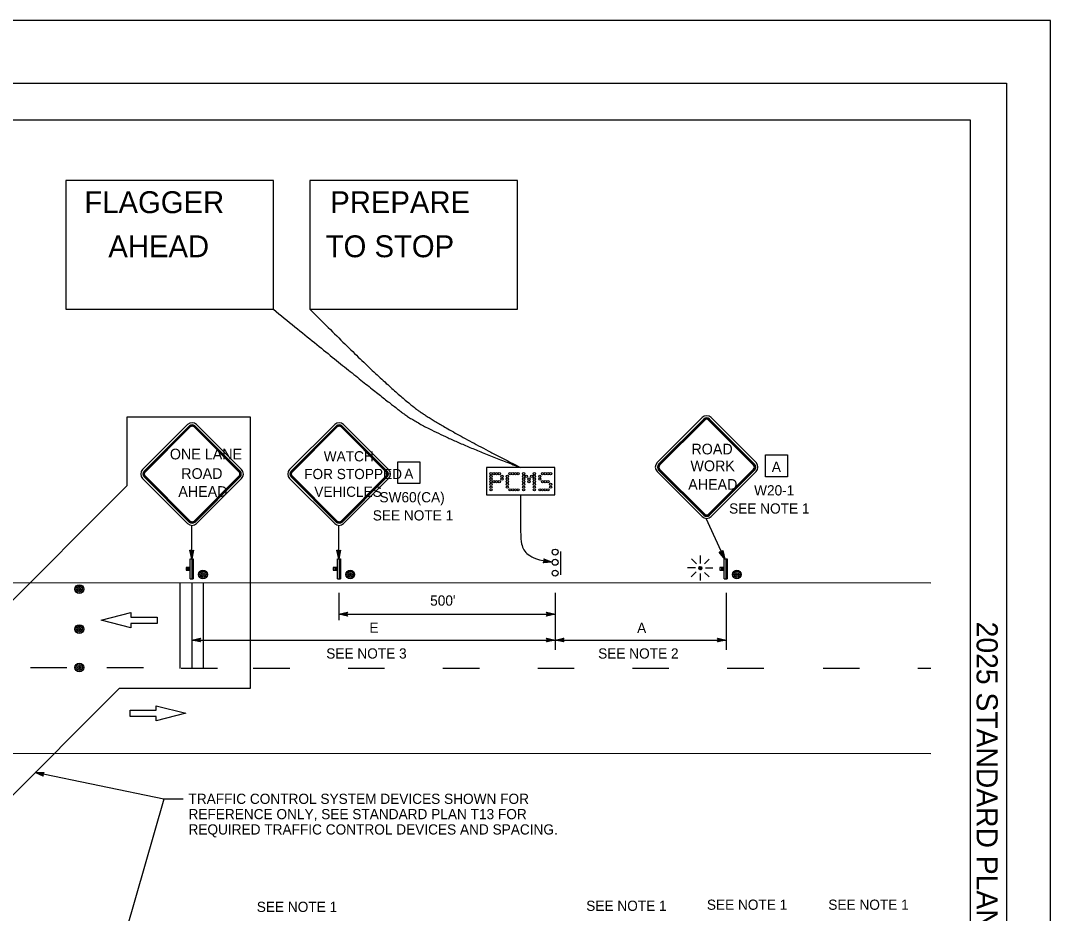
# Model space of a CAD drawing. Extents: x -893 to 867, y -474 to 712.
# Drawn here: x 160 to 867, y 100 to 712 of the extents above; entities that cross this region are included whole.
import ezdxf

# ---------------------------------------------------------------- set-up
doc = ezdxf.new("R2010")
doc.units = 0
for name, color, linetype in [('border_PLOTTING-ELEMENTS', 7, 'Continuous'), ('border_rw_22x34_Cut_Lines', 7, 'Continuous'), ('border_SHEET', 7, 'Continuous'), ('border_WITHIN-BORDER-anno', 7, 'Continuous'), ('pp_PRESENTATION', 7, 'Continuous'), ('rd_ES', 7, 'Continuous'), ('tcd_RUMBLE-STRIP', 7, 'Continuous'), ('tcd_TRAFFIC-STRIPE', 7, 'Continuous'), ('temp_CONSTRUCTION', 7, 'Continuous'), ('temp_CONSTRUCTION-anno', 7, 'Continuous'), ('temp_TRAFFIC-CONES', 7, 'Continuous')]:
    doc.layers.add(name, color=color, linetype=linetype)

msp = doc.modelspace()

# ---------------------------------------------------------------- linework, layer by layer
at = {"layer": 'border_PLOTTING-ELEMENTS'}
for points in [[(-893.46, -474.03), (866.54, -474.03), (866.54, 711.97), (-893.46, 711.97)], [(-863.46, 668.97), (836.54, 668.97), (836.54, -431.03), (-863.46, -431.03)]]:
    msp.add_lwpolyline(points, close=True, dxfattribs=at)
at = {"layer": 'border_rw_22x34_Cut_Lines'}
msp.add_lwpolyline([(-863.46, 668.97), (836.54, 668.97), (836.54, -431.03), (-863.46, -431.03)], close=True, dxfattribs=at)
at = {"layer": 'border_SHEET'}
for p, q in [((-813.46, 643.97), (811.54, 643.97)), ((811.54, 643.97), (811.54, -406.03))]:
    msp.add_line(p, q, dxfattribs=at)
at = {"layer": 'pp_PRESENTATION'}
for p, q in [((215.7, 300.76), (236.02, 305.98)), ((236.02, 305.98), (236.02, 302.88)), ((236.02, 295.54), (215.7, 300.76)), ((236.02, 302.88), (253.95, 302.88)), ((253.95, 298.63), (236.02, 298.63)), ((236.02, 298.63), (236.02, 295.54)), ((253.95, 302.88), (253.95, 300.76)), ((253.95, 300.76), (253.95, 298.63)), ((253.4, 239.07), (253.4, 242.16)), ((253.4, 242.16), (273.72, 236.94)), ((235.46, 236.94), (235.46, 239.07)), ((235.46, 239.07), (253.4, 239.07)), ((235.46, 234.82), (235.46, 236.94)), ((253.39, 234.82), (235.46, 234.82)), ((273.72, 236.94), (253.39, 231.72)), ((253.39, 231.72), (253.39, 234.82))]:
    msp.add_line(p, q, dxfattribs=at)
at = {"layer": 'rd_ES'}
for p, q in [((-753.61, 326.85), (784.53, 326.46)), ((-753.61, 209.85), (784.53, 209.46))]:
    msp.add_line(p, q, dxfattribs=at)
at = {"layer": 'tcd_RUMBLE-STRIP'}
for p, q in [((269.53, 326.7), (269.53, 267.74)), ((277.88, 326.7), (277.88, 267.74)), ((285.44, 326.46), (285.44, 267.5))]:
    msp.add_line(p, q, dxfattribs=at)
at = {"layer": 'tcd_TRAFFIC-STRIPE'}
for points in [[(167.06, 268.35), (192.06, 268.35)], [(219.56, 268.35), (244.56, 268.35)], [(270.42, 267.96), (295.42, 267.96)], [(319.94, 267.96), (344.94, 267.96)], [(384.94, 267.96), (409.94, 267.96)], [(449.94, 267.96), (474.94, 267.96)], [(514.94, 267.96), (539.94, 267.96)], [(579.94, 267.96), (604.94, 267.96)], [(644.94, 267.96), (669.94, 267.96)], [(710.66, 267.96), (735.66, 267.96)], [(775.66, 267.96), (784.53, 267.96)]]:
    msp.add_lwpolyline(points, dxfattribs=at)
at = {"layer": 'temp_CONSTRUCTION'}
for p, q in [((233.53, 393.26), (233.53, 440.13)), ((233.53, 440.13), (317.88, 440.13)), ((317.88, 440.13), (317.88, 253.83)), ((121.37, 281.09), (233.53, 393.26)), ((146.54, 172.43), (227.94, 253.83)), ((317.88, 253.83), (227.94, 253.83))]:
    msp.add_line(p, q, dxfattribs=at)
at = {"layer": 'temp_CONSTRUCTION-anno'}
for p, q in [((643.17, 342.69), (630.49, 370.58)), ((277.72, 342.85), (277.72, 365.83)), ((378.56, 342.85), (378.56, 365.83)), ((530.6, 347.9), (530.6, 331.82)), ((276.73, 342.91), (278.7, 342.91)), ((276.73, 329.13), (276.73, 342.91)), ((277.72, 342.91), (277.72, 329.13)), ((278.7, 342.91), (278.7, 329.13)), ((377.73, 342.91), (379.7, 342.91)), ((377.73, 329.13), (377.73, 342.91)), ((378.71, 342.91), (378.71, 329.13)), ((379.7, 342.91), (379.7, 329.13)), ((623.75, 339.46), (620.39, 342.82)), ((626.53, 339.74), (626.53, 345.26)), ((629.28, 339.36), (632.6, 342.68)), ((642.88, 342.91), (644.85, 342.91)), ((642.88, 329.13), (642.88, 342.91)), ((643.87, 342.91), (643.87, 329.13)), ((644.85, 342.91), (644.85, 329.13)), ((275.75, 337), (273.78, 337)), ((273.78, 337), (273.78, 335.03)), ((273.78, 335.03), (275.75, 335.03)), ((274.77, 337), (274.77, 335.03)), ((276.73, 337), (275.75, 337)), ((275.75, 337), (275.75, 335.03)), ((275.75, 335.03), (276.73, 335.03)), ((276.73, 336.02), (276.73, 336.02)), ((376.74, 337), (374.77, 337)), ((374.77, 337), (374.77, 335.03)), ((374.77, 335.03), (376.74, 335.03)), ((375.76, 337), (375.76, 335.03)), ((377.73, 337), (376.74, 337)), ((376.74, 337), (376.74, 335.03)), ((376.74, 335.03), (377.73, 335.03)), ((377.73, 336.02), (377.73, 336.02)), ((623.21, 336.75), (617.79, 336.75)), ((623.54, 333.88), (620.25, 330.59)), ((626.34, 332.73), (626.34, 327.97)), ((629.41, 333.52), (632.5, 330.43)), ((630.04, 336.75), (634.99, 336.75)), ((641.9, 337), (639.93, 337)), ((639.93, 337), (639.93, 335.03)), ((639.93, 335.03), (641.9, 335.03)), ((640.91, 337), (640.91, 335.03)), ((642.88, 337), (641.9, 337)), ((641.9, 337), (641.9, 335.03)), ((641.9, 335.03), (642.88, 335.03)), ((642.88, 336.02), (642.88, 336.02)), ((276.73, 329.13), (278.7, 329.13)), ((377.73, 329.13), (379.7, 329.13)), ((642.88, 329.13), (644.85, 329.13)), ((277.88, 319.6), (277.88, 280.39)), ((378.68, 319.6), (378.68, 300.72)), ((526.89, 319.6), (526.89, 280.39)), ((644.2, 319.6), (644.2, 280.39)), ((378.68, 304.92), (526.89, 304.92)), ((277.88, 287.2), (526.89, 287.2)), ((526.89, 287.2), (644.2, 287.2)), ((258.54, 178.12), (170.41, 196.3)), ((258.54, 178.12), (232.6, 87.23)), ((271.77, 178.12), (258.54, 178.12))]:
    msp.add_line(p, q, dxfattribs=at)
for points in [[(191.43, 513.99), (333.66, 513.99), (333.66, 602.33), (191.43, 602.33)], [(358.76, 513.99), (500.99, 513.99), (500.99, 602.33), (358.76, 602.33)], [(671.15, 399.19), (671.15, 414.19), (686.15, 414.19), (686.15, 399.19)], [(419.12, 394.45), (419.12, 409.45), (434.12, 409.45), (434.12, 394.45)], [(479.89, 386.66), (526.61, 386.66), (526.61, 405.5), (479.89, 405.5)], [(278.99, 348.77), (277.72, 342.85), (276.36, 348.75), (276.71, 348.54), (277.7, 344.22), (278.64, 348.56), (278.29, 348.35), (277.7, 345.57), (277.06, 348.33), (277.41, 348.13), (277.68, 346.93), (277.94, 348.14), (277.67, 347.97), (276.36, 348.75), (277.67, 347.97)], [(379.83, 348.77), (378.56, 342.85), (377.2, 348.75), (377.55, 348.54), (378.54, 344.22), (379.48, 348.56), (379.13, 348.35), (378.54, 345.57), (377.9, 348.33), (378.25, 348.13), (378.53, 346.93), (378.78, 348.14), (378.51, 347.97), (377.2, 348.75), (378.51, 347.97)], [(641.88, 348.6), (643.17, 342.69), (639.49, 347.49), (639.9, 347.45), (642.59, 343.93), (641.65, 348.26), (641.42, 347.93), (642.03, 345.16), (640.3, 347.4), (640.71, 347.36), (641.45, 346.39), (641.19, 347.59), (641.01, 347.33), (639.49, 347.49), (641.01, 347.33)], [(519.21, 342.8), (524.83, 340.55), (518.79, 340.21), (519.05, 340.52), (523.47, 340.77), (519.36, 342.43), (519.51, 342.05), (522.14, 340.99), (519.31, 340.83), (519.58, 341.14), (520.8, 341.21), (519.66, 341.67), (519.78, 341.38), (518.79, 340.21), (519.78, 341.38)], [(384.58, 303.6), (378.68, 304.92), (384.58, 306.23), (384.37, 305.88), (380.05, 304.93), (384.37, 303.95), (384.17, 304.3), (381.4, 304.92), (384.16, 305.53), (383.95, 305.18), (382.76, 304.92), (383.96, 304.65), (383.8, 304.92), (384.58, 306.23), (383.8, 304.92)], [(520.98, 306.24), (526.89, 304.92), (520.98, 303.61), (521.19, 303.96), (525.52, 304.92), (521.19, 305.89), (521.4, 305.54), (524.17, 304.92), (521.4, 304.31), (521.61, 304.66), (522.81, 304.92), (521.61, 305.19), (521.77, 304.92), (520.98, 303.61), (521.77, 304.92)], [(283.79, 285.88), (277.88, 287.2), (283.79, 288.51), (283.58, 288.16), (279.25, 287.2), (283.58, 286.23), (283.37, 286.58), (280.6, 287.19), (283.37, 287.81), (283.16, 287.46), (281.96, 287.19), (283.16, 286.93), (283, 287.2), (283.79, 288.51), (283, 287.2)], [(520.98, 288.52), (526.89, 287.2), (520.98, 285.89), (521.19, 286.24), (525.52, 287.19), (521.19, 288.17), (521.4, 287.82), (524.17, 287.2), (521.4, 286.59), (521.61, 286.93), (522.81, 287.2), (521.61, 287.47), (521.77, 287.2), (520.98, 285.89), (521.77, 287.2)], [(532.79, 285.88), (526.89, 287.2), (532.79, 288.51), (532.58, 288.16), (528.26, 287.2), (532.58, 286.23), (532.37, 286.58), (529.61, 287.19), (532.37, 287.81), (532.16, 287.46), (530.96, 287.19), (532.17, 286.93), (532, 287.2), (532.79, 288.51), (532, 287.2)], [(638.3, 288.52), (644.2, 287.2), (638.29, 285.89), (638.51, 286.24), (642.83, 287.19), (638.5, 288.17), (638.71, 287.82), (641.48, 287.2), (638.72, 286.59), (638.93, 286.93), (640.12, 287.2), (638.92, 287.47), (639.08, 287.2), (638.29, 285.89), (639.08, 287.2)], [(175.93, 193.82), (170.41, 196.3), (176.46, 196.39), (176.18, 196.09), (171.75, 196.03), (175.8, 194.2), (175.66, 194.58), (173.07, 195.75), (175.91, 195.79), (175.63, 195.49), (174.41, 195.47), (175.53, 194.97), (175.42, 195.27), (176.46, 196.39), (175.42, 195.27)]]:
    msp.add_lwpolyline(points, close=True, dxfattribs=at)
for points in [[(627.75, 439.71), (596.87, 408.82)], [(628.77, 438.69), (597.89, 407.8)], [(629.11, 438.35), (598.23, 407.46)], [(629.45, 438.01), (598.57, 407.13)], [(663.05, 407.13), (632.17, 438.01)], [(663.39, 407.46), (632.51, 438.35)], [(663.73, 407.8), (632.84, 438.69)], [(664.75, 408.82), (633.86, 439.71)], [(274.88, 434.97), (244, 404.09)], [(275.9, 433.95), (245.02, 403.07)], [(276.24, 433.62), (245.36, 402.73)], [(276.58, 433.28), (245.7, 402.39)], [(310.18, 402.39), (279.3, 433.28)], [(310.52, 402.73), (279.64, 433.62)], [(310.86, 403.07), (279.98, 433.95)], [(311.88, 404.09), (280.99, 434.97)], [(375.73, 434.97), (344.84, 404.09)], [(376.74, 433.95), (345.86, 403.07)], [(377.08, 433.62), (346.2, 402.73)], [(377.42, 433.28), (346.54, 402.39)], [(411.02, 402.39), (380.14, 433.28)], [(411.36, 402.73), (380.48, 433.62)], [(411.7, 403.07), (380.82, 433.95)], [(412.72, 404.09), (381.84, 434.97)], [(596.87, 402.71), (627.75, 371.83)], [(597.89, 403.73), (628.77, 372.85)], [(598.23, 404.07), (629.11, 373.19)], [(598.57, 404.41), (629.45, 373.53)], [(632.17, 373.53), (663.05, 404.41)], [(632.51, 373.19), (663.39, 404.07)], [(632.84, 372.85), (663.73, 403.73)], [(633.86, 371.83), (664.75, 402.71)], [(244, 397.98), (274.88, 367.09)], [(245.02, 399), (275.9, 368.11)], [(245.36, 399.34), (276.24, 368.45)], [(245.7, 399.68), (276.58, 368.79)], [(279.3, 368.79), (310.18, 399.68)], [(279.64, 368.45), (310.52, 399.34)], [(279.98, 368.11), (310.86, 399)], [(280.99, 367.09), (311.88, 397.98)], [(344.84, 397.98), (375.73, 367.09)], [(345.86, 399), (376.74, 368.11)], [(346.2, 399.34), (377.08, 368.45)], [(346.54, 399.68), (377.42, 368.79)], [(380.14, 368.79), (411.02, 399.68)], [(380.48, 368.45), (411.36, 399.34)], [(380.82, 368.11), (411.7, 399)], [(381.84, 367.09), (412.72, 397.98)], [(625.35, 336.55), (626.41, 337.6)], [(625.37, 336.28), (626.67, 337.58)], [(625.43, 336.06), (626.89, 337.52)], [(625.44, 336.91), (626.04, 337.52)], [(625.53, 335.88), (627.08, 337.42)], [(625.66, 335.72), (627.24, 337.3)], [(625.8, 335.58), (627.37, 337.15)], [(625.98, 335.48), (627.48, 336.97)], [(626.19, 335.4), (627.56, 336.77)], [(626.43, 335.36), (627.59, 336.52)], [(626.75, 335.4), (627.56, 336.2)]]:
    msp.add_lwpolyline(points, dxfattribs=at)
for centre, radius in [((482.99, 401.3), 0.767), ((482.99, 399.45), 0.767), ((482.99, 397.59), 0.767), ((482.99, 395.73), 0.767), ((484.85, 401.3), 0.767), ((484.85, 395.73), 0.767), ((486.7, 401.3), 0.767), ((486.7, 395.73), 0.767), ((488.56, 401.3), 0.767), ((488.56, 395.73), 0.767), ((490.42, 399.45), 0.767), ((490.42, 397.59), 0.767), ((494.13, 399.45), 0.767), ((494.13, 397.59), 0.767), ((494.13, 395.73), 0.767), ((495.98, 401.3), 0.767), ((497.84, 401.3), 0.767), ((499.7, 401.3), 0.767), ((501.55, 401.3), 0.767), ((505.27, 401.3), 0.767), ((505.27, 399.45), 0.767), ((505.27, 397.59), 0.767), ((505.27, 395.73), 0.767), ((507.12, 399.45), 0.767), ((508.98, 397.59), 0.767), ((508.98, 395.73), 0.767), ((510.83, 399.45), 0.767), ((512.69, 401.3), 0.767), ((512.69, 399.45), 0.767), ((512.69, 397.59), 0.767), ((512.69, 395.73), 0.767), ((516.4, 399.45), 0.767), ((516.4, 397.59), 0.767), ((518.26, 401.3), 0.767), ((518.26, 395.73), 0.767), ((520.12, 401.3), 0.767), ((520.12, 395.73), 0.767), ((521.97, 401.3), 0.767), ((521.97, 395.73), 0.767), ((523.83, 401.3), 0.767), ((482.99, 393.88), 0.767), ((482.99, 392.02), 0.767), ((482.99, 390.17), 0.767), ((494.13, 393.88), 0.767), ((494.13, 392.02), 0.767), ((495.98, 390.17), 0.767), ((497.84, 390.17), 0.767), ((499.7, 390.17), 0.767), ((501.55, 390.17), 0.767), ((505.27, 393.88), 0.767), ((505.27, 392.02), 0.767), ((505.27, 390.17), 0.767), ((512.69, 393.88), 0.767), ((512.69, 392.02), 0.767), ((512.69, 390.17), 0.767), ((516.4, 390.17), 0.767), ((518.26, 390.17), 0.767), ((520.12, 390.17), 0.767), ((521.97, 390.17), 0.767), ((523.83, 393.88), 0.767), ((523.83, 392.02), 0.767), ((526.89, 347.48), 2.06), ((526.89, 340.48), 2.06), ((526.89, 333.06), 2.06), ((626.47, 336.48), 1.12)]:
    msp.add_circle(centre, radius, dxfattribs=at)
for centre, radius, start, end in [((630.81, 436.65), 4.32, 45, 135), ((630.81, 436.65), 2.88, 45, 135), ((630.81, 436.65), 2.4, 45, 135), ((630.81, 436.65), 1.92, 45, 135), ((277.94, 431.92), 4.32, 45, 135), ((277.94, 431.92), 2.88, 45, 135), ((277.94, 431.92), 2.4, 45, 135), ((277.94, 431.92), 1.92, 45, 135), ((378.78, 431.92), 4.32, 45, 135), ((378.78, 431.92), 2.88, 45, 135), ((378.78, 431.92), 2.4, 45, 135), ((378.78, 431.92), 1.92, 45, 135), ((247.05, 401.03), 4.32, 135, 224.99989), ((247.05, 401.03), 2.88, 135, 224.99989), ((247.05, 401.03), 2.4, 135, 224.99989), ((308.82, 401.03), 2.4, 315, 45), ((308.82, 401.03), 2.88, 315, 45), ((308.82, 401.03), 4.32, 315, 45), ((347.9, 401.03), 4.32, 135, 224.99989), ((347.9, 401.03), 2.88, 135, 224.99989), ((347.9, 401.03), 2.4, 135, 224.99989), ((409.67, 401.03), 2.4, 315, 45), ((409.67, 401.03), 2.88, 315, 45), ((409.67, 401.03), 4.32, 315, 45), ((599.92, 405.77), 4.32, 135, 224.99989), ((599.92, 405.77), 2.88, 135, 224.99989), ((599.92, 405.77), 2.4, 135, 224.99989), ((599.92, 405.77), 1.92, 135, 224.99989), ((661.69, 405.77), 1.92, 315, 45), ((661.69, 405.77), 2.4, 315, 45), ((661.69, 405.77), 2.88, 315, 45), ((661.69, 405.77), 4.32, 315, 45), ((247.05, 401.03), 1.92, 135, 224.99989), ((308.82, 401.03), 1.92, 315, 45), ((347.9, 401.03), 1.92, 135, 224.99989), ((409.67, 401.03), 1.92, 315, 45), ((277.94, 370.15), 2.88, 225, 315), ((277.94, 370.15), 2.4, 225, 315), ((277.94, 370.15), 1.92, 225, 315), ((378.78, 370.15), 2.88, 225, 315), ((378.78, 370.15), 2.4, 225, 315), ((378.78, 370.15), 1.92, 225, 315), ((630.81, 374.88), 4.32, 225, 315), ((630.81, 374.88), 2.88, 225, 315), ((630.81, 374.88), 2.4, 225, 315), ((630.81, 374.88), 1.92, 225, 315), ((277.94, 370.15), 4.32, 225, 315), ((378.78, 370.15), 4.32, 225, 315)]:
    msp.add_arc(centre, radius, start, end, dxfattribs=at)
for points, degree in [([(333.66, 513.99), (403.27, 457.4), (440.3, 429.22), (503.25, 405.5)], 2), ([(358.76, 513.99), (416.6, 455.91), (452.15, 431.45), (503.25, 405.5)], 2), ([(503.25, 386.66), (503.05, 362.02), (503.37, 351.62), (507.1, 345.87), (515.22, 341.83), (524.83, 340.55)], 3)]:
    msp.add_open_spline(points, degree=degree, dxfattribs=at)
at = {"layer": 'temp_TRAFFIC-CONES'}
for centre, radius in [((285.41, 332.14), 3), ((285.41, 332.14), 2.1), ((285.41, 332.14), 1.2), ((285.41, 332.14), 0.3), ((386.4, 332.14), 3), ((386.4, 332.14), 2.1), ((386.4, 332.14), 1.2), ((386.4, 332.14), 0.3), ((651.55, 332.14), 3), ((651.55, 332.14), 2.1), ((651.55, 332.14), 1.2), ((651.55, 332.14), 0.3), ((200.64, 322.12), 3), ((200.64, 322.12), 2.1), ((200.64, 322.12), 1.2), ((200.64, 322.12), 0.3), ((200.64, 294.7), 3), ((200.64, 294.7), 2.1), ((200.64, 294.7), 1.2), ((200.64, 294.7), 0.3), ((200.64, 268.35), 3), ((200.64, 268.35), 2.1), ((200.64, 268.35), 1.2), ((200.64, 268.35), 0.3)]:
    msp.add_circle(centre, radius, dxfattribs=at)

# ---------------------------------------------------------------- texts
at = {"layer": 'border_WITHIN-BORDER-anno'}
msp.add_text('2025 STANDARD PLAN T13A', height=14.5, rotation=270, dxfattribs=at).set_placement((815.92, 299.76))
at = {"layer": 'temp_CONSTRUCTION-anno'}
for s, height, p in [('FLAGGER', 15, (204.09, 579.92)), ('PREPARE', 15, (372.71, 579.92)), ('AHEAD', 15, (220.5, 549.69)), ('TO STOP', 15, (369.59, 549.69)), ('ONE LANE', 7.321, (262.71, 411.05)), ('WATCH', 7, (368.22, 409.69)), ('ROAD', 7.32, (620.37, 414.49)), ('WORK', 7.32, (619.69, 402.97)), ('ROAD', 7.321, (270.5, 397.69)), ('FOR STOPPED', 7, (354.8, 397.53)), ('A', 7, (423.46, 397.75)), ('A', 7, (675.49, 402.48)), ('AHEAD', 7.32, (618.16, 390.24)), ('AHEAD', 7.321, (268.5, 385.38)), ('VEHICLES', 7, (361.74, 385.38)), ('SW60(CA)', 7, (406.45, 381.62)), ('W20-1', 7, (663.36, 386.35)), ('SEE NOTE 1', 7, (401.85, 369.16)), ('SEE NOTE 1', 7, (646.2, 373.89)), ("500'", 7, (441.21, 310.75)), ('E', 7, (399.53, 292.17)), ('A', 7, (583.13, 292)), ('SEE NOTE 3', 7, (369.94, 274.47)), ('SEE NOTE 2', 7, (556.39, 274.47)), ('TRAFFIC CONTROL SYSTEM DEVICES SHOWN FOR', 7, (275.46, 174.8)), ('REFERENCE ONLY, SEE STANDARD PLAN T13 FOR', 7, (275.46, 164.3)), ('REQUIRED TRAFFIC CONTROL DEVICES AND SPACING.', 7, (275.46, 153.8)), ('SEE NOTE 1', 7, (322.29, 100.7)), ('SEE NOTE 1', 7, (548.24, 101.45)), ('SEE NOTE 1', 7, (630.96, 102.18)), ('SEE NOTE 1', 7, (714.25, 102.18))]:
    msp.add_text(s, height=height, dxfattribs=at).set_placement(p)

doc.saveas('drawing.dxf')
